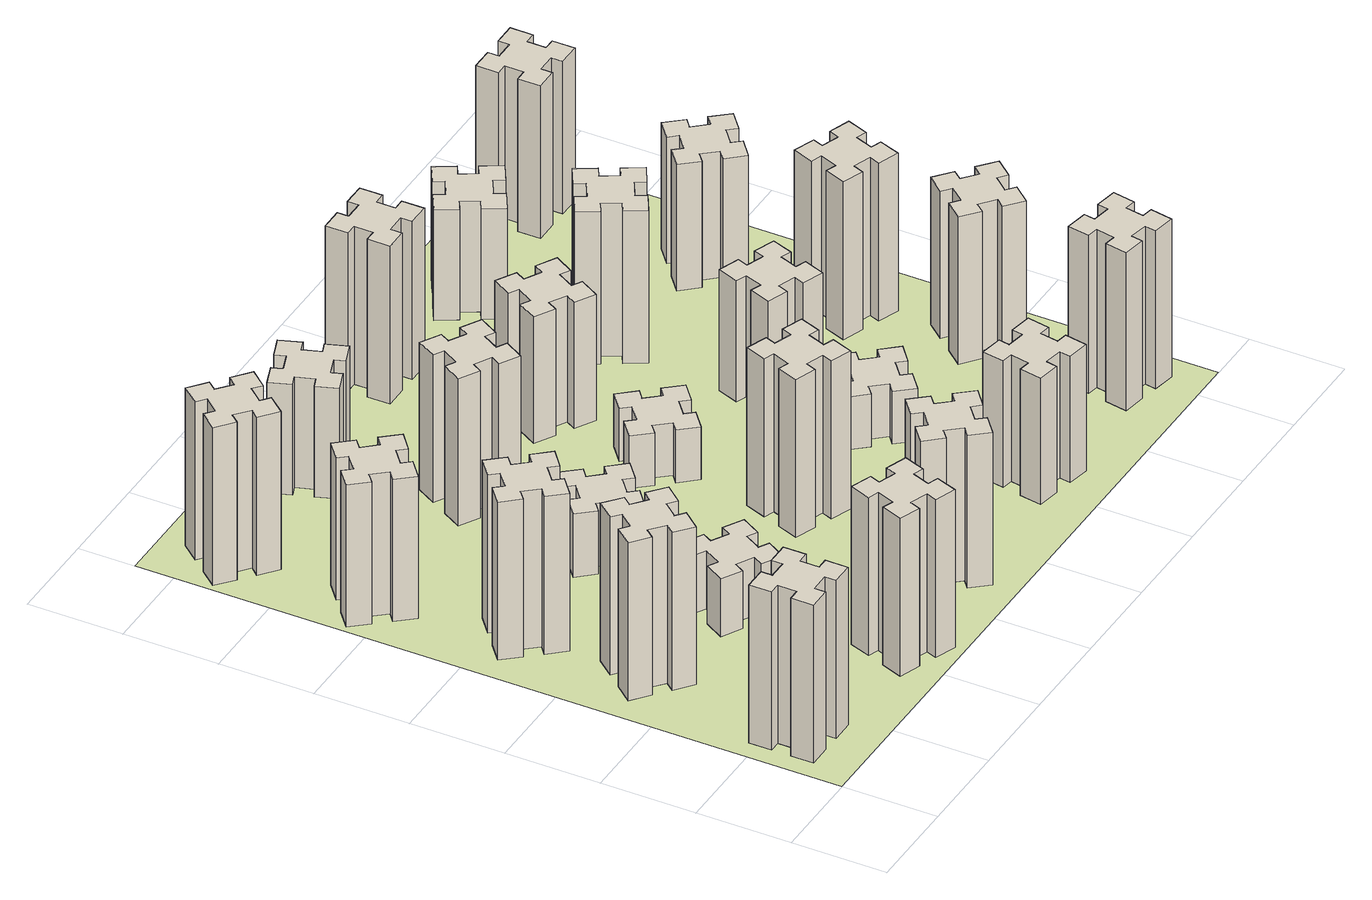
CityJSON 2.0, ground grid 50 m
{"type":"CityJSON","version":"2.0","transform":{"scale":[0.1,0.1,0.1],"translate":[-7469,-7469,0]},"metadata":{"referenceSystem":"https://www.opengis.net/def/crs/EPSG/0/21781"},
"CityObjects":{
"building1":{"type":"Building","attributes":{"class":"1000","function":"1000","usage":"1000","yearOfConstruction":2016,"roofType":"1000","measuredHeight":90,"storeysAboveGround":30,"storeysBelowGround":0},"geometry":[{"type":"Solid","lod":"1","boundaries":[[[[0,1,2,3,4,5,6,7,8,9,10,11,12,13,14,15,16,17,18,19]],[[17,16,20,21]],[[16,15,22,20]],[[15,14,23,22]],[[14,13,24,23]],[[13,12,25,24]],[[12,11,26,25]],[[11,10,27,26]],[[10,9,28,27]],[[9,8,29,28]],[[8,7,30,29]],[[7,6,31,30]],[[6,5,32,31]],[[5,4,33,32]],[[4,3,34,33]],[[3,2,35,34]],[[2,1,36,35]],[[1,0,37,36]],[[0,19,38,37]],[[19,18,39,38]],[[18,17,21,39]],[[24,25,26,27,28,29,30,31,32,33,34,35,36,37,38,39,21,20,22,23]]]]}]},
"building2":{"type":"Building","attributes":{"class":"1000","function":"1000","usage":"1000","yearOfConstruction":2016,"roofType":"1000","measuredHeight":90,"storeysAboveGround":30,"storeysBelowGround":0},"geometry":[{"type":"Solid","lod":"1","boundaries":[[[[40,41,42,43,44,45,46,47,48,49,50,51,52,53,54,55,56,57,58,59]],[[57,56,60,61]],[[56,55,62,60]],[[55,54,63,62]],[[54,53,64,63]],[[53,52,65,64]],[[52,51,66,65]],[[51,50,67,66]],[[50,49,68,67]],[[49,48,69,68]],[[48,47,70,69]],[[47,46,71,70]],[[46,45,72,71]],[[45,44,73,72]],[[44,43,74,73]],[[43,42,75,74]],[[42,41,76,75]],[[41,40,77,76]],[[40,59,78,77]],[[59,58,79,78]],[[58,57,61,79]],[[64,65,66,67,68,69,70,71,72,73,74,75,76,77,78,79,61,60,62,63]]]]}]},
"building3":{"type":"Building","attributes":{"class":"1000","function":"1000","usage":"1000","yearOfConstruction":2016,"roofType":"1000","measuredHeight":90,"storeysAboveGround":30,"storeysBelowGround":0},"geometry":[{"type":"Solid","lod":"1","boundaries":[[[[80,81,82,83,84,85,86,87,88,89,90,91,92,93,94,95,96,97,98,99]],[[97,96,100,101]],[[96,95,102,100]],[[95,94,103,102]],[[94,93,104,103]],[[93,92,105,104]],[[92,91,106,105]],[[91,90,107,106]],[[90,89,108,107]],[[89,88,109,108]],[[88,87,110,109]],[[87,86,111,110]],[[86,85,112,111]],[[85,84,113,112]],[[84,83,114,113]],[[83,82,115,114]],[[82,81,116,115]],[[81,80,117,116]],[[80,99,118,117]],[[99,98,119,118]],[[98,97,101,119]],[[104,105,106,107,108,109,110,111,112,113,114,115,116,117,118,119,101,100,102,103]]]]}]},
"building4":{"type":"Building","attributes":{"class":"1000","function":"1000","usage":"1000","yearOfConstruction":2016,"roofType":"1000","measuredHeight":81,"storeysAboveGround":30,"storeysBelowGround":0},"geometry":[{"type":"Solid","lod":"1","boundaries":[[[[120,121,122,123,124,125,126,127,128,129,130,131,132,133,134,135,136,137,138,139]],[[137,136,140,141]],[[136,135,142,140]],[[135,134,143,142]],[[134,133,144,143]],[[133,132,145,144]],[[132,131,146,145]],[[131,130,147,146]],[[130,129,148,147]],[[129,128,149,148]],[[128,127,150,149]],[[127,126,151,150]],[[126,125,152,151]],[[125,124,153,152]],[[124,123,154,153]],[[123,122,155,154]],[[122,121,156,155]],[[121,120,157,156]],[[120,139,158,157]],[[139,138,159,158]],[[138,137,141,159]],[[144,145,146,147,148,149,150,151,152,153,154,155,156,157,158,159,141,140,142,143]]]]}]},
"building5":{"type":"Building","attributes":{"class":"1000","function":"1000","usage":"1000","yearOfConstruction":2016,"roofType":"1000","measuredHeight":90,"storeysAboveGround":30,"storeysBelowGround":0},"geometry":[{"type":"Solid","lod":"1","boundaries":[[[[160,161,162,163,164,165,166,167,168,169,170,171,172,173,174,175,176,177,178,179]],[[177,176,180,181]],[[176,175,182,180]],[[175,174,183,182]],[[174,173,184,183]],[[173,172,185,184]],[[172,171,186,185]],[[171,170,187,186]],[[170,169,188,187]],[[169,168,189,188]],[[168,167,190,189]],[[167,166,191,190]],[[166,165,192,191]],[[165,164,193,192]],[[164,163,194,193]],[[163,162,195,194]],[[162,161,196,195]],[[161,160,197,196]],[[160,179,198,197]],[[179,178,199,198]],[[178,177,181,199]],[[184,185,186,187,188,189,190,191,192,193,194,195,196,197,198,199,181,180,182,183]]]]}]},
"building6":{"type":"Building","attributes":{"class":"1000","function":"1000","usage":"1000","yearOfConstruction":2016,"roofType":"1000","measuredHeight":90,"storeysAboveGround":30,"storeysBelowGround":0},"geometry":[{"type":"Solid","lod":"1","boundaries":[[[[200,201,202,203,204,205,206,207,208,209,210,211,212,213,214,215,216,217,218,219]],[[217,216,220,221]],[[216,215,222,220]],[[215,214,223,222]],[[214,213,224,223]],[[213,212,225,224]],[[212,211,226,225]],[[211,210,227,226]],[[210,209,228,227]],[[209,208,229,228]],[[208,207,230,229]],[[207,206,231,230]],[[206,205,232,231]],[[205,204,233,232]],[[204,203,234,233]],[[203,202,235,234]],[[202,201,236,235]],[[201,200,237,236]],[[200,219,238,237]],[[219,218,239,238]],[[218,217,221,239]],[[224,225,226,227,228,229,230,231,232,233,234,235,236,237,238,239,221,220,222,223]]]]}]},
"building7":{"type":"Building","attributes":{"class":"1000","function":"1000","usage":"1000","yearOfConstruction":2016,"roofType":"1000","measuredHeight":33,"storeysAboveGround":30,"storeysBelowGround":0},"geometry":[{"type":"Solid","lod":"1","boundaries":[[[[240,241,242,243,244,245,246,247,248,249,250,251,252,253,254,255,256,257,258,259]],[[257,256,260,261]],[[256,255,262,260]],[[255,254,263,262]],[[254,253,264,263]],[[253,252,265,264]],[[252,251,266,265]],[[251,250,267,266]],[[250,249,268,267]],[[249,248,269,268]],[[248,247,270,269]],[[247,246,271,270]],[[246,245,272,271]],[[245,244,273,272]],[[244,243,274,273]],[[243,242,275,274]],[[242,241,276,275]],[[241,240,277,276]],[[240,259,278,277]],[[259,258,279,278]],[[258,257,261,279]],[[264,265,266,267,268,269,270,271,272,273,274,275,276,277,278,279,261,260,262,263]]]]}]},
"building8":{"type":"Building","attributes":{"class":"1000","function":"1000","usage":"1000","yearOfConstruction":2016,"roofType":"1000","measuredHeight":36,"storeysAboveGround":30,"storeysBelowGround":0},"geometry":[{"type":"Solid","lod":"1","boundaries":[[[[280,281,282,283,284,285,286,287,288,289,290,291,292,293,294,295,296,297,298,299]],[[297,296,300,301]],[[296,295,302,300]],[[295,294,303,302]],[[294,293,304,303]],[[293,292,305,304]],[[292,291,306,305]],[[291,290,307,306]],[[290,289,308,307]],[[289,288,309,308]],[[288,287,310,309]],[[287,286,311,310]],[[286,285,312,311]],[[285,284,313,312]],[[284,283,314,313]],[[283,282,315,314]],[[282,281,316,315]],[[281,280,317,316]],[[280,299,318,317]],[[299,298,319,318]],[[298,297,301,319]],[[304,305,306,307,308,309,310,311,312,313,314,315,316,317,318,319,301,300,302,303]]]]}]},
"building9":{"type":"Building","attributes":{"class":"1000","function":"1000","usage":"1000","yearOfConstruction":2016,"roofType":"1000","measuredHeight":87,"storeysAboveGround":30,"storeysBelowGround":0},"geometry":[{"type":"Solid","lod":"1","boundaries":[[[[320,321,322,323,324,325,326,327,328,329,330,331,332,333,334,335,336,337,338,339]],[[337,336,340,341]],[[336,335,342,340]],[[335,334,343,342]],[[334,333,344,343]],[[333,332,345,344]],[[332,331,346,345]],[[331,330,347,346]],[[330,329,348,347]],[[329,328,349,348]],[[328,327,350,349]],[[327,326,351,350]],[[326,325,352,351]],[[325,324,353,352]],[[324,323,354,353]],[[323,322,355,354]],[[322,321,356,355]],[[321,320,357,356]],[[320,339,358,357]],[[339,338,359,358]],[[338,337,341,359]],[[344,345,346,347,348,349,350,351,352,353,354,355,356,357,358,359,341,340,342,343]]]]}]},
"building10":{"type":"Building","attributes":{"class":"1000","function":"1000","usage":"1000","yearOfConstruction":2016,"roofType":"1000","measuredHeight":84,"storeysAboveGround":30,"storeysBelowGround":0},"geometry":[{"type":"Solid","lod":"1","boundaries":[[[[360,361,362,363,364,365,366,367,368,369,370,371,372,373,374,375,376,377,378,379]],[[377,376,380,381]],[[376,375,382,380]],[[375,374,383,382]],[[374,373,384,383]],[[373,372,385,384]],[[372,371,386,385]],[[371,370,387,386]],[[370,369,388,387]],[[369,368,389,388]],[[368,367,390,389]],[[367,366,391,390]],[[366,365,392,391]],[[365,364,393,392]],[[364,363,394,393]],[[363,362,395,394]],[[362,361,396,395]],[[361,360,397,396]],[[360,379,398,397]],[[379,378,399,398]],[[378,377,381,399]],[[384,385,386,387,388,389,390,391,392,393,394,395,396,397,398,399,381,380,382,383]]]]}]},
"building11":{"type":"Building","attributes":{"class":"1000","function":"1000","usage":"1000","yearOfConstruction":2016,"roofType":"1000","measuredHeight":63,"storeysAboveGround":30,"storeysBelowGround":0},"geometry":[{"type":"Solid","lod":"1","boundaries":[[[[400,401,402,403,404,405,406,407,408,409,410,411,412,413,414,415,416,417,418,419]],[[417,416,420,421]],[[416,415,422,420]],[[415,414,423,422]],[[414,413,424,423]],[[413,412,425,424]],[[412,411,426,425]],[[411,410,427,426]],[[410,409,428,427]],[[409,408,429,428]],[[408,407,430,429]],[[407,406,431,430]],[[406,405,432,431]],[[405,404,433,432]],[[404,403,434,433]],[[403,402,435,434]],[[402,401,436,435]],[[401,400,437,436]],[[400,419,438,437]],[[419,418,439,438]],[[418,417,421,439]],[[424,425,426,427,428,429,430,431,432,433,434,435,436,437,438,439,421,420,422,423]]]]}]},
"building12":{"type":"Building","attributes":{"class":"1000","function":"1000","usage":"1000","yearOfConstruction":2016,"roofType":"1000","measuredHeight":90,"storeysAboveGround":30,"storeysBelowGround":0},"geometry":[{"type":"Solid","lod":"1","boundaries":[[[[440,441,442,443,444,445,446,447,448,449,450,451,452,453,454,455,456,457,458,459]],[[457,456,460,461]],[[456,455,462,460]],[[455,454,463,462]],[[454,453,464,463]],[[453,452,465,464]],[[452,451,466,465]],[[451,450,467,466]],[[450,449,468,467]],[[449,448,469,468]],[[448,447,470,469]],[[447,446,471,470]],[[446,445,472,471]],[[445,444,473,472]],[[444,443,474,473]],[[443,442,475,474]],[[442,441,476,475]],[[441,440,477,476]],[[440,459,478,477]],[[459,458,479,478]],[[458,457,461,479]],[[464,465,466,467,468,469,470,471,472,473,474,475,476,477,478,479,461,460,462,463]]]]}]},
"building13":{"type":"Building","attributes":{"class":"1000","function":"1000","usage":"1000","yearOfConstruction":2016,"roofType":"1000","measuredHeight":30,"storeysAboveGround":30,"storeysBelowGround":0},"geometry":[{"type":"Solid","lod":"1","boundaries":[[[[480,481,482,483,484,485,486,487,488,489,490,491,492,493,494,495,496,497,498,499]],[[497,496,500,501]],[[496,495,502,500]],[[495,494,503,502]],[[494,493,504,503]],[[493,492,505,504]],[[492,491,506,505]],[[491,490,507,506]],[[490,489,508,507]],[[489,488,509,508]],[[488,487,510,509]],[[487,486,511,510]],[[486,485,512,511]],[[485,484,513,512]],[[484,483,514,513]],[[483,482,515,514]],[[482,481,516,515]],[[481,480,517,516]],[[480,499,518,517]],[[499,498,519,518]],[[498,497,501,519]],[[504,505,506,507,508,509,510,511,512,513,514,515,516,517,518,519,501,500,502,503]]]]}]},
"building14":{"type":"Building","attributes":{"class":"1000","function":"1000","usage":"1000","yearOfConstruction":2016,"roofType":"1000","measuredHeight":72,"storeysAboveGround":30,"storeysBelowGround":0},"geometry":[{"type":"Solid","lod":"1","boundaries":[[[[520,521,522,523,524,525,526,527,528,529,530,531,532,533,534,535,536,537,538,539]],[[537,536,540,541]],[[536,535,542,540]],[[535,534,543,542]],[[534,533,544,543]],[[533,532,545,544]],[[532,531,546,545]],[[531,530,547,546]],[[530,529,548,547]],[[529,528,549,548]],[[528,527,550,549]],[[527,526,551,550]],[[526,525,552,551]],[[525,524,553,552]],[[524,523,554,553]],[[523,522,555,554]],[[522,521,556,555]],[[521,520,557,556]],[[520,539,558,557]],[[539,538,559,558]],[[538,537,541,559]],[[544,545,546,547,548,549,550,551,552,553,554,555,556,557,558,559,541,540,542,543]]]]}]},
"building15":{"type":"Building","attributes":{"class":"1000","function":"1000","usage":"1000","yearOfConstruction":2016,"roofType":"1000","measuredHeight":72,"storeysAboveGround":30,"storeysBelowGround":0},"geometry":[{"type":"Solid","lod":"1","boundaries":[[[[560,561,562,563,564,565,566,567,568,569,570,571,572,573,574,575,576,577,578,579]],[[577,576,580,581]],[[576,575,582,580]],[[575,574,583,582]],[[574,573,584,583]],[[573,572,585,584]],[[572,571,586,585]],[[571,570,587,586]],[[570,569,588,587]],[[569,568,589,588]],[[568,567,590,589]],[[567,566,591,590]],[[566,565,592,591]],[[565,564,593,592]],[[564,563,594,593]],[[563,562,595,594]],[[562,561,596,595]],[[561,560,597,596]],[[560,579,598,597]],[[579,578,599,598]],[[578,577,581,599]],[[584,585,586,587,588,589,590,591,592,593,594,595,596,597,598,599,581,580,582,583]]]]}]},
"building16":{"type":"Building","attributes":{"class":"1000","function":"1000","usage":"1000","yearOfConstruction":2016,"roofType":"1000","measuredHeight":90,"storeysAboveGround":30,"storeysBelowGround":0},"geometry":[{"type":"Solid","lod":"1","boundaries":[[[[600,601,602,603,604,605,606,607,608,609,610,611,612,613,614,615,616,617,618,619]],[[617,616,620,621]],[[616,615,622,620]],[[615,614,623,622]],[[614,613,624,623]],[[613,612,625,624]],[[612,611,626,625]],[[611,610,627,626]],[[610,609,628,627]],[[609,608,629,628]],[[608,607,630,629]],[[607,606,631,630]],[[606,605,632,631]],[[605,604,633,632]],[[604,603,634,633]],[[603,602,635,634]],[[602,601,636,635]],[[601,600,637,636]],[[600,619,638,637]],[[619,618,639,638]],[[618,617,621,639]],[[624,625,626,627,628,629,630,631,632,633,634,635,636,637,638,639,621,620,622,623]]]]}]},
"building17":{"type":"Building","attributes":{"class":"1000","function":"1000","usage":"1000","yearOfConstruction":2016,"roofType":"1000","measuredHeight":30,"storeysAboveGround":30,"storeysBelowGround":0},"geometry":[{"type":"Solid","lod":"1","boundaries":[[[[640,641,642,643,644,645,646,647,648,649,650,651,652,653,654,655,656,657,658,659]],[[657,656,660,661]],[[656,655,662,660]],[[655,654,663,662]],[[654,653,664,663]],[[653,652,665,664]],[[652,651,666,665]],[[651,650,667,666]],[[650,649,668,667]],[[649,648,669,668]],[[648,647,670,669]],[[647,646,671,670]],[[646,645,672,671]],[[645,644,673,672]],[[644,643,674,673]],[[643,642,675,674]],[[642,641,676,675]],[[641,640,677,676]],[[640,659,678,677]],[[659,658,679,678]],[[658,657,661,679]],[[664,665,666,667,668,669,670,671,672,673,674,675,676,677,678,679,661,660,662,663]]]]}]},
"building18":{"type":"Building","attributes":{"class":"1000","function":"1000","usage":"1000","yearOfConstruction":2016,"roofType":"1000","measuredHeight":69,"storeysAboveGround":30,"storeysBelowGround":0},"geometry":[{"type":"Solid","lod":"1","boundaries":[[[[680,681,682,683,684,685,686,687,688,689,690,691,692,693,694,695,696,697,698,699]],[[697,696,700,701]],[[696,695,702,700]],[[695,694,703,702]],[[694,693,704,703]],[[693,692,705,704]],[[692,691,706,705]],[[691,690,707,706]],[[690,689,708,707]],[[689,688,709,708]],[[688,687,710,709]],[[687,686,711,710]],[[686,685,712,711]],[[685,684,713,712]],[[684,683,714,713]],[[683,682,715,714]],[[682,681,716,715]],[[681,680,717,716]],[[680,699,718,717]],[[699,698,719,718]],[[698,697,701,719]],[[704,705,706,707,708,709,710,711,712,713,714,715,716,717,718,719,701,700,702,703]]]]}]},
"building19":{"type":"Building","attributes":{"class":"1000","function":"1000","usage":"1000","yearOfConstruction":2016,"roofType":"1000","measuredHeight":87,"storeysAboveGround":30,"storeysBelowGround":0},"geometry":[{"type":"Solid","lod":"1","boundaries":[[[[720,721,722,723,724,725,726,727,728,729,730,731,732,733,734,735,736,737,738,739]],[[737,736,740,741]],[[736,735,742,740]],[[735,734,743,742]],[[734,733,744,743]],[[733,732,745,744]],[[732,731,746,745]],[[731,730,747,746]],[[730,729,748,747]],[[729,728,749,748]],[[728,727,750,749]],[[727,726,751,750]],[[726,725,752,751]],[[725,724,753,752]],[[724,723,754,753]],[[723,722,755,754]],[[722,721,756,755]],[[721,720,757,756]],[[720,739,758,757]],[[739,738,759,758]],[[738,737,741,759]],[[744,745,746,747,748,749,750,751,752,753,754,755,756,757,758,759,741,740,742,743]]]]}]},
"building20":{"type":"Building","attributes":{"class":"1000","function":"1000","usage":"1000","yearOfConstruction":2016,"roofType":"1000","measuredHeight":90,"storeysAboveGround":30,"storeysBelowGround":0},"geometry":[{"type":"Solid","lod":"1","boundaries":[[[[760,761,762,763,764,765,766,767,768,769,770,771,772,773,774,775,776,777,778,779]],[[777,776,780,781]],[[776,775,782,780]],[[775,774,783,782]],[[774,773,784,783]],[[773,772,785,784]],[[772,771,786,785]],[[771,770,787,786]],[[770,769,788,787]],[[769,768,789,788]],[[768,767,790,789]],[[767,766,791,790]],[[766,765,792,791]],[[765,764,793,792]],[[764,763,794,793]],[[763,762,795,794]],[[762,761,796,795]],[[761,760,797,796]],[[760,779,798,797]],[[779,778,799,798]],[[778,777,781,799]],[[784,785,786,787,788,789,790,791,792,793,794,795,796,797,798,799,781,780,782,783]]]]}]},
"building21":{"type":"Building","attributes":{"class":"1000","function":"1000","usage":"1000","yearOfConstruction":2016,"roofType":"1000","measuredHeight":63,"storeysAboveGround":30,"storeysBelowGround":0},"geometry":[{"type":"Solid","lod":"1","boundaries":[[[[800,801,802,803,804,805,806,807,808,809,810,811,812,813,814,815,816,817,818,819]],[[817,816,820,821]],[[816,815,822,820]],[[815,814,823,822]],[[814,813,824,823]],[[813,812,825,824]],[[812,811,826,825]],[[811,810,827,826]],[[810,809,828,827]],[[809,808,829,828]],[[808,807,830,829]],[[807,806,831,830]],[[806,805,832,831]],[[805,804,833,832]],[[804,803,834,833]],[[803,802,835,834]],[[802,801,836,835]],[[801,800,837,836]],[[800,819,838,837]],[[819,818,839,838]],[[818,817,821,839]],[[824,825,826,827,828,829,830,831,832,833,834,835,836,837,838,839,821,820,822,823]]]]}]},
"building22":{"type":"Building","attributes":{"class":"1000","function":"1000","usage":"1000","yearOfConstruction":2016,"roofType":"1000","measuredHeight":84,"storeysAboveGround":30,"storeysBelowGround":0},"geometry":[{"type":"Solid","lod":"1","boundaries":[[[[840,841,842,843,844,845,846,847,848,849,850,851,852,853,854,855,856,857,858,859]],[[857,856,860,861]],[[856,855,862,860]],[[855,854,863,862]],[[854,853,864,863]],[[853,852,865,864]],[[852,851,866,865]],[[851,850,867,866]],[[850,849,868,867]],[[849,848,869,868]],[[848,847,870,869]],[[847,846,871,870]],[[846,845,872,871]],[[845,844,873,872]],[[844,843,874,873]],[[843,842,875,874]],[[842,841,876,875]],[[841,840,877,876]],[[840,859,878,877]],[[859,858,879,878]],[[858,857,861,879]],[[864,865,866,867,868,869,870,871,872,873,874,875,876,877,878,879,861,860,862,863]]]]}]},
"building23":{"type":"Building","attributes":{"class":"1000","function":"1000","usage":"1000","yearOfConstruction":2016,"roofType":"1000","measuredHeight":90,"storeysAboveGround":30,"storeysBelowGround":0},"geometry":[{"type":"Solid","lod":"1","boundaries":[[[[880,881,882,883,884,885,886,887,888,889,890,891,892,893,894,895,896,897,898,899]],[[897,896,900,901]],[[896,895,902,900]],[[895,894,903,902]],[[894,893,904,903]],[[893,892,905,904]],[[892,891,906,905]],[[891,890,907,906]],[[890,889,908,907]],[[889,888,909,908]],[[888,887,910,909]],[[887,886,911,910]],[[886,885,912,911]],[[885,884,913,912]],[[884,883,914,913]],[[883,882,915,914]],[[882,881,916,915]],[[881,880,917,916]],[[880,899,918,917]],[[899,898,919,918]],[[898,897,901,919]],[[904,905,906,907,908,909,910,911,912,913,914,915,916,917,918,919,901,900,902,903]]]]}]},
"building24":{"type":"Building","attributes":{"class":"1000","function":"1000","usage":"1000","yearOfConstruction":2016,"roofType":"1000","measuredHeight":72,"storeysAboveGround":30,"storeysBelowGround":0},"geometry":[{"type":"Solid","lod":"1","boundaries":[[[[920,921,922,923,924,925,926,927,928,929,930,931,932,933,934,935,936,937,938,939]],[[937,936,940,941]],[[936,935,942,940]],[[935,934,943,942]],[[934,933,944,943]],[[933,932,945,944]],[[932,931,946,945]],[[931,930,947,946]],[[930,929,948,947]],[[929,928,949,948]],[[928,927,950,949]],[[927,926,951,950]],[[926,925,952,951]],[[925,924,953,952]],[[924,923,954,953]],[[923,922,955,954]],[[922,921,956,955]],[[921,920,957,956]],[[920,939,958,957]],[[939,938,959,958]],[[938,937,941,959]],[[944,945,946,947,948,949,950,951,952,953,954,955,956,957,958,959,941,940,942,943]]]]}]},
"building25":{"type":"Building","attributes":{"class":"1000","function":"1000","usage":"1000","yearOfConstruction":2016,"roofType":"1000","measuredHeight":87,"storeysAboveGround":30,"storeysBelowGround":0},"geometry":[{"type":"Solid","lod":"1","boundaries":[[[[960,961,962,963,964,965,966,967,968,969,970,971,972,973,974,975,976,977,978,979]],[[977,976,980,981]],[[976,975,982,980]],[[975,974,983,982]],[[974,973,984,983]],[[973,972,985,984]],[[972,971,986,985]],[[971,970,987,986]],[[970,969,988,987]],[[969,968,989,988]],[[968,967,990,989]],[[967,966,991,990]],[[966,965,992,991]],[[965,964,993,992]],[[964,963,994,993]],[[963,962,995,994]],[[962,961,996,995]],[[961,960,997,996]],[[960,979,998,997]],[[979,978,999,998]],[[978,977,981,999]],[[984,985,986,987,988,989,990,991,992,993,994,995,996,997,998,999,981,980,982,983]]]]}]},
"landuse1":{"type":"LandUse","attributes":{"name":"plot1","function":"1010"},"geometry":[{"type":"MultiSurface","lod":"1","boundaries":[[[1000,1001,1002,1003]]]}]}
},
"vertices":[
[165,425,0],[165,325,0],[105,325,0],[105,205,0],[225,205,0],[225,265,0],[325,265,0],[325,205,0],[445,205,0],[445,325,0],[385,325,0],[385,425,0],[445,425,0],[445,545,0],[325,545,0],[325,485,0],[225,485,0],[225,545,0],[105,545,0],[105,425,0],[225,485,900],[225,545,900],[325,485,900],[325,545,900],[445,545,900],[445,425,900],[385,425,900],[385,325,900],[445,325,900],[445,205,900],[325,205,900],[325,265,900],[225,265,900],[225,205,900],[105,205,900],[105,325,900],[165,325,900],[165,425,900],[105,425,900],[105,545,900],
[484,1267,0],[408,1332,0],[446,1378,0],[354,1455,0],[277,1363,0],[323,1324,0],[259,1248,0],[213,1286,0],[136,1194,0],[228,1117,0],[266,1163,0],[343,1099,0],[304,1053,0],[396,976,0],[473,1068,0],[427,1106,0],[492,1183,0],[538,1144,0],[615,1236,0],[523,1313,0],[492,1183,900],[538,1144,900],[427,1106,900],[473,1068,900],[396,976,900],[304,1053,900],[343,1099,900],[266,1163,900],[228,1117,900],[136,1194,900],[213,1286,900],[259,1248,900],[323,1324,900],[277,1363,900],[354,1455,900],[446,1378,900],[408,1332,900],[484,1267,900],[523,1313,900],[615,1236,900],
[492,1888,0],[427,1964,0],[473,2003,0],[396,2095,0],[304,2018,0],[343,1972,0],[266,1907,0],[228,1953,0],[136,1876,0],[213,1784,0],[259,1823,0],[323,1746,0],[277,1708,0],[354,1616,0],[446,1693,0],[408,1739,0],[484,1803,0],[523,1757,0],[615,1834,0],[538,1926,0],[484,1803,900],[523,1757,900],[408,1739,900],[446,1693,900],[354,1616,900],[277,1708,900],[323,1746,900],[259,1823,900],[213,1784,900],[136,1876,900],[228,1953,900],[266,1907,900],[343,1972,900],[304,2018,900],[396,2095,900],[473,2003,900],[427,1964,900],[492,1888,900],[538,1926,900],[615,1834,900],
[243,2712,0],[166,2647,0],[128,2693,0],[36,2616,0],[113,2524,0],[159,2563,0],[223,2486,0],[177,2448,0],[254,2356,0],[346,2433,0],[308,2479,0],[384,2543,0],[423,2497,0],[515,2574,0],[438,2666,0],[392,2628,0],[327,2704,0],[373,2743,0],[296,2835,0],[204,2758,0],[327,2704,810],[373,2743,810],[392,2628,810],[438,2666,810],[515,2574,810],[423,2497,810],[384,2543,810],[308,2479,810],[346,2433,810],[254,2356,810],[177,2448,810],[223,2486,810],[159,2563,810],[113,2524,810],[36,2616,810],[128,2693,810],[166,2647,810],[243,2712,810],[204,2758,810],[296,2835,810],
[1029,360,0],[995,266,0],[939,287,0],[897,174,0],[1010,133,0],[1031,189,0],[1125,155,0],[1104,99,0],[1217,57,0],[1258,170,0],[1202,191,0],[1236,285,0],[1292,264,0],[1333,377,0],[1220,418,0],[1200,362,0],[1106,396,0],[1127,452,0],[1014,493,0],[973,380,0],[1106,396,900],[1127,452,900],[1200,362,900],[1220,418,900],[1333,377,900],[1292,264,900],[1236,285,900],[1202,191,900],[1258,170,900],[1217,57,900],[1104,99,900],[1125,155,900],[1031,189,900],[1010,133,900],[897,174,900],[939,287,900],[995,266,900],[1029,360,900],[973,380,900],[1014,493,900],
[384,3387,0],[308,3452,0],[346,3498,0],[254,3575,0],[177,3483,0],[223,3444,0],[159,3368,0],[113,3406,0],[36,3314,0],[128,3237,0],[166,3283,0],[243,3219,0],[204,3173,0],[296,3096,0],[373,3188,0],[327,3226,0],[392,3303,0],[438,3264,0],[515,3356,0],[423,3433,0],[392,3303,900],[438,3264,900],[327,3226,900],[373,3188,900],[296,3096,900],[204,3173,900],[243,3219,900],[166,3283,900],[128,3237,900],[36,3314,900],[113,3406,900],[159,3368,900],[223,3444,900],[177,3483,900],[254,3575,900],[346,3498,900],[308,3452,900],[384,3387,900],[423,3433,900],[515,3356,900],
[1086,1017,0],[1136,1104,0],[1188,1074,0],[1248,1178,0],[1144,1238,0],[1114,1186,0],[1027,1236,0],[1057,1288,0],[953,1348,0],[893,1244,0],[945,1214,0],[895,1127,0],[843,1157,0],[783,1053,0],[887,993,0],[917,1045,0],[1004,995,0],[974,943,0],[1078,883,0],[1138,987,0],[1004,995,330],[974,943,330],[917,1045,330],[887,993,330],[783,1053,330],[843,1157,330],[895,1127,330],[945,1214,330],[893,1244,330],[953,1348,330],[1057,1288,330],[1027,1236,330],[1114,1186,330],[1144,1238,330],[1248,1178,330],[1188,1074,330],[1136,1104,330],[1086,1017,330],[1138,987,330],[1078,883,330],
[1083,1972,0],[1006,1907,0],[968,1953,0],[876,1876,0],[953,1784,0],[999,1823,0],[1063,1746,0],[1017,1708,0],[1094,1616,0],[1186,1693,0],[1148,1739,0],[1224,1803,0],[1263,1757,0],[1355,1834,0],[1278,1926,0],[1232,1888,0],[1167,1964,0],[1213,2003,0],[1136,2095,0],[1044,2018,0],[1167,1964,360],[1213,2003,360],[1232,1888,360],[1278,1926,360],[1355,1834,360],[1263,1757,360],[1224,1803,360],[1148,1739,360],[1186,1693,360],[1094,1616,360],[1017,1708,360],[1063,1746,360],[999,1823,360],[953,1784,360],[876,1876,360],[968,1953,360],[1006,1907,360],[1083,1972,360],[1044,2018,360],[1136,2095,360],
[1639,343,0],[1703,266,0],[1657,228,0],[1734,136,0],[1826,213,0],[1788,259,0],[1864,323,0],[1903,277,0],[1995,354,0],[1918,446,0],[1872,408,0],[1807,484,0],[1853,523,0],[1776,615,0],[1684,538,0],[1723,492,0],[1646,427,0],[1608,473,0],[1516,396,0],[1593,304,0],[1646,427,870],[1608,473,870],[1723,492,870],[1684,538,870],[1776,615,870],[1853,523,870],[1807,484,870],[1872,408,870],[1918,446,870],[1995,354,870],[1903,277,870],[1864,323,870],[1788,259,870],[1826,213,870],[1734,136,870],[1657,228,870],[1703,266,870],[1639,343,870],[1593,304,870],[1516,396,870],
[1117,2525,0],[1204,2475,0],[1174,2423,0],[1278,2363,0],[1338,2467,0],[1286,2497,0],[1336,2584,0],[1388,2554,0],[1448,2658,0],[1344,2718,0],[1314,2666,0],[1227,2716,0],[1257,2768,0],[1153,2828,0],[1093,2724,0],[1145,2694,0],[1095,2607,0],[1043,2637,0],[983,2533,0],[1087,2473,0],[1095,2607,840],[1043,2637,840],[1145,2694,840],[1093,2724,840],[1153,2828,840],[1257,2768,840],[1227,2716,840],[1314,2666,840],[1344,2718,840],[1448,2658,840],[1388,2554,840],[1336,2584,840],[1286,2497,840],[1338,2467,840],[1278,2363,840],[1174,2423,840],[1204,2475,840],[1117,2525,840],[1087,2473,840],[983,2533,840],
[1025,3456,0],[931,3422,0],[910,3478,0],[797,3437,0],[839,3324,0],[895,3345,0],[929,3251,0],[873,3230,0],[914,3117,0],[1027,3159,0],[1006,3215,0],[1100,3249,0],[1120,3193,0],[1233,3234,0],[1192,3347,0],[1136,3326,0],[1102,3420,0],[1158,3440,0],[1117,3553,0],[1004,3512,0],[1102,3420,630],[1158,3440,630],[1136,3326,630],[1192,3347,630],[1233,3234,630],[1120,3193,630],[1100,3249,630],[1006,3215,630],[1027,3159,630],[914,3117,630],[873,3230,630],[929,3251,630],[895,3345,630],[839,3324,630],[797,3437,630],[910,3478,630],[931,3422,630],[1025,3456,630],[1004,3512,630],[1117,3553,630],
[1769,1300,0],[1735,1206,0],[1679,1227,0],[1637,1114,0],[1750,1073,0],[1771,1129,0],[1865,1095,0],[1844,1039,0],[1957,997,0],[1998,1110,0],[1942,1131,0],[1976,1225,0],[2032,1204,0],[2073,1317,0],[1960,1358,0],[1940,1302,0],[1846,1336,0],[1867,1392,0],[1754,1433,0],[1713,1320,0],[1846,1336,900],[1867,1392,900],[1940,1302,900],[1960,1358,900],[2073,1317,900],[2032,1204,900],[1976,1225,900],[1942,1131,900],[1998,1110,900],[1957,997,900],[1844,1039,900],[1865,1095,900],[1771,1129,900],[1750,1073,900],[1637,1114,900],[1679,1227,900],[1735,1206,900],[1769,1300,900],[1713,1320,900],[1754,1433,900],
[1972,1988,0],[1907,2064,0],[1953,2103,0],[1876,2195,0],[1784,2118,0],[1823,2072,0],[1746,2007,0],[1708,2053,0],[1616,1976,0],[1693,1884,0],[1739,1923,0],[1803,1846,0],[1757,1808,0],[1834,1716,0],[1926,1793,0],[1888,1839,0],[1964,1903,0],[2003,1857,0],[2095,1934,0],[2018,2026,0],[1964,1903,300],[2003,1857,300],[1888,1839,300],[1926,1793,300],[1834,1716,300],[1757,1808,300],[1803,1846,300],[1739,1923,300],[1693,1884,300],[1616,1976,300],[1708,2053,300],[1746,2007,300],[1823,2072,300],[1784,2118,300],[1876,2195,300],[1953,2103,300],[1907,2064,300],[1972,1988,300],[2018,2026,300],[2095,1934,300],
[2496,444,0],[2478,345,0],[2419,356,0],[2398,237,0],[2517,217,0],[2527,276,0],[2625,258,0],[2615,199,0],[2733,178,0],[2754,297,0],[2695,307,0],[2712,405,0],[2771,395,0],[2792,513,0],[2674,534,0],[2664,475,0],[2565,492,0],[2576,551,0],[2457,572,0],[2437,454,0],[2565,492,720],[2576,551,720],[2664,475,720],[2674,534,720],[2792,513,720],[2771,395,720],[2712,405,720],[2695,307,720],[2754,297,720],[2733,178,720],[2615,199,720],[2625,258,720],[2527,276,720],[2517,217,720],[2398,237,720],[2419,356,720],[2478,345,720],[2496,444,720],[2437,454,720],[2457,572,720],
[2026,2497,0],[2076,2584,0],[2128,2554,0],[2188,2658,0],[2084,2718,0],[2054,2666,0],[1967,2716,0],[1997,2768,0],[1893,2828,0],[1833,2724,0],[1885,2694,0],[1835,2607,0],[1783,2637,0],[1723,2533,0],[1827,2473,0],[1857,2525,0],[1944,2475,0],[1914,2423,0],[2018,2363,0],[2078,2467,0],[1944,2475,720],[1914,2423,720],[1857,2525,720],[1827,2473,720],[1723,2533,720],[1783,2637,720],[1835,2607,720],[1885,2694,720],[1833,2724,720],[1893,2828,720],[1997,2768,720],[1967,2716,720],[2054,2666,720],[2084,2718,720],[2188,2658,720],[2128,2554,720],[2076,2584,720],[2026,2497,720],[2078,2467,720],[2018,2363,720],
[1965,3385,0],[1965,3485,0],[2025,3485,0],[2025,3605,0],[1905,3605,0],[1905,3545,0],[1805,3545,0],[1805,3605,0],[1685,3605,0],[1685,3485,0],[1745,3485,0],[1745,3385,0],[1685,3385,0],[1685,3265,0],[1805,3265,0],[1805,3325,0],[1905,3325,0],[1905,3265,0],[2025,3265,0],[2025,3385,0],[1905,3325,900],[1905,3265,900],[1805,3325,900],[1805,3265,900],[1685,3265,900],[1685,3385,900],[1745,3385,900],[1745,3485,900],[1685,3485,900],[1685,3605,900],[1805,3605,900],[1805,3545,900],[1905,3545,900],[1905,3605,900],[2025,3605,900],[2025,3485,900],[1965,3485,900],[1965,3385,900],[2025,3385,900],[2025,3265,900],
[2563,1332,0],[2486,1267,0],[2448,1313,0],[2356,1236,0],[2433,1144,0],[2479,1183,0],[2543,1106,0],[2497,1068,0],[2574,976,0],[2666,1053,0],[2628,1099,0],[2704,1163,0],[2743,1117,0],[2835,1194,0],[2758,1286,0],[2712,1248,0],[2647,1324,0],[2693,1363,0],[2616,1455,0],[2524,1378,0],[2647,1324,300],[2693,1363,300],[2712,1248,300],[2758,1286,300],[2835,1194,300],[2743,1117,300],[2704,1163,300],[2628,1099,300],[2666,1053,300],[2574,976,300],[2497,1068,300],[2543,1106,300],[2479,1183,300],[2433,1144,300],[2356,1236,300],[2448,1313,300],[2486,1267,300],[2563,1332,300],[2524,1378,300],[2616,1455,300],
[2682,1671,0],[2716,1765,0],[2772,1744,0],[2813,1857,0],[2700,1898,0],[2680,1842,0],[2586,1876,0],[2607,1932,0],[2494,1973,0],[2453,1860,0],[2509,1840,0],[2475,1746,0],[2419,1767,0],[2377,1654,0],[2490,1613,0],[2511,1669,0],[2605,1635,0],[2584,1579,0],[2697,1537,0],[2738,1650,0],[2605,1635,690],[2584,1579,690],[2511,1669,690],[2490,1613,690],[2377,1654,690],[2419,1767,690],[2475,1746,690],[2509,1840,690],[2453,1860,690],[2494,1973,690],[2607,1932,690],[2586,1876,690],[2680,1842,690],[2700,1898,690],[2813,1857,690],[2772,1744,690],[2716,1765,690],[2682,1671,690],[2738,1650,690],[2697,1537,690],
[2607,2475,0],[2694,2525,0],[2724,2473,0],[2828,2533,0],[2768,2637,0],[2716,2607,0],[2666,2694,0],[2718,2724,0],[2658,2828,0],[2554,2768,0],[2584,2716,0],[2497,2666,0],[2467,2718,0],[2363,2658,0],[2423,2554,0],[2475,2584,0],[2525,2497,0],[2473,2467,0],[2533,2363,0],[2637,2423,0],[2525,2497,870],[2473,2467,870],[2475,2584,870],[2423,2554,870],[2363,2658,870],[2467,2718,870],[2497,2666,870],[2584,2716,870],[2554,2768,870],[2658,2828,870],[2718,2724,870],[2666,2694,870],[2716,2607,870],[2768,2637,870],[2828,2533,870],[2724,2473,870],[2694,2525,870],[2607,2475,870],[2637,2423,870],[2533,2363,870],
[3504,475,0],[3405,492,0],[3416,551,0],[3297,572,0],[3277,454,0],[3336,444,0],[3318,345,0],[3259,356,0],[3238,237,0],[3357,217,0],[3367,276,0],[3465,258,0],[3455,199,0],[3573,178,0],[3594,297,0],[3535,307,0],[3552,405,0],[3611,395,0],[3632,513,0],[3514,534,0],[3552,405,900],[3611,395,900],[3535,307,900],[3594,297,900],[3573,178,900],[3455,199,900],[3465,258,900],[3367,276,900],[3357,217,900],[3238,237,900],[3259,356,900],[3318,345,900],[3336,444,900],[3277,454,900],[3297,572,900],[3416,551,900],[3405,492,900],[3504,475,900],[3514,534,900],[3632,513,900],
[2716,3347,0],[2666,3434,0],[2718,3464,0],[2658,3568,0],[2554,3508,0],[2584,3456,0],[2497,3406,0],[2467,3458,0],[2363,3398,0],[2423,3294,0],[2475,3324,0],[2525,3237,0],[2473,3207,0],[2533,3103,0],[2637,3163,0],[2607,3215,0],[2694,3265,0],[2724,3213,0],[2828,3273,0],[2768,3377,0],[2694,3265,630],[2724,3213,630],[2607,3215,630],[2637,3163,630],[2533,3103,630],[2473,3207,630],[2525,3237,630],[2475,3324,630],[2423,3294,630],[2363,3398,630],[2467,3458,630],[2497,3406,630],[2584,3456,630],[2554,3508,630],[2658,3568,630],[2718,3464,630],[2666,3434,630],[2716,3347,630],[2768,3377,630],[2828,3273,630],
[3487,1006,0],[3552,1083,0],[3598,1044,0],[3675,1136,0],[3583,1213,0],[3544,1167,0],[3468,1232,0],[3506,1278,0],[3414,1355,0],[3337,1263,0],[3383,1224,0],[3319,1148,0],[3273,1186,0],[3196,1094,0],[3288,1017,0],[3326,1063,0],[3403,999,0],[3364,953,0],[3456,876,0],[3533,968,0],[3403,999,840],[3364,953,840],[3326,1063,840],[3288,1017,840],[3196,1094,840],[3273,1186,840],[3319,1148,840],[3383,1224,840],[3337,1263,840],[3414,1355,840],[3506,1278,840],[3468,1232,840],[3544,1167,840],[3583,1213,840],[3675,1136,840],[3598,1044,840],[3552,1083,840],[3487,1006,840],[3533,968,840],[3456,876,840],
[3420,1842,0],[3326,1876,0],[3347,1932,0],[3234,1973,0],[3193,1860,0],[3249,1840,0],[3215,1746,0],[3159,1767,0],[3117,1654,0],[3230,1613,0],[3251,1669,0],[3345,1635,0],[3324,1579,0],[3437,1537,0],[3478,1650,0],[3422,1671,0],[3456,1765,0],[3512,1744,0],[3553,1857,0],[3440,1898,0],[3456,1765,900],[3512,1744,900],[3422,1671,900],[3478,1650,900],[3437,1537,900],[3324,1579,900],[3345,1635,900],[3251,1669,900],[3230,1613,900],[3117,1654,900],[3159,1767,900],[3215,1746,900],[3249,1840,900],[3193,1860,900],[3234,1973,900],[3347,1932,900],[3326,1876,900],[3420,1842,900],[3440,1898,900],[3553,1857,900],
[3219,2463,0],[3283,2386,0],[3237,2348,0],[3314,2256,0],[3406,2333,0],[3368,2379,0],[3444,2443,0],[3483,2397,0],[3575,2474,0],[3498,2566,0],[3452,2528,0],[3387,2604,0],[3433,2643,0],[3356,2735,0],[3264,2658,0],[3303,2612,0],[3226,2547,0],[3188,2593,0],[3096,2516,0],[3173,2424,0],[3226,2547,720],[3188,2593,720],[3303,2612,720],[3264,2658,720],[3356,2735,720],[3433,2643,720],[3387,2604,720],[3452,2528,720],[3498,2566,720],[3575,2474,720],[3483,2397,720],[3444,2443,720],[3368,2379,720],[3406,2333,720],[3314,2256,720],[3237,2348,720],[3283,2386,720],[3219,2463,720],[3173,2424,720],[3096,2516,720],
[3285,3325,0],[3385,3325,0],[3385,3265,0],[3505,3265,0],[3505,3385,0],[3445,3385,0],[3445,3485,0],[3505,3485,0],[3505,3605,0],[3385,3605,0],[3385,3545,0],[3285,3545,0],[3285,3605,0],[3165,3605,0],[3165,3485,0],[3225,3485,0],[3225,3385,0],[3165,3385,0],[3165,3265,0],[3285,3265,0],[3225,3385,870],[3165,3385,870],[3225,3485,870],[3165,3485,870],[3165,3605,870],[3285,3605,870],[3285,3545,870],[3385,3545,870],[3385,3605,870],[3505,3605,870],[3505,3485,870],[3445,3485,870],[3445,3385,870],[3505,3385,870],[3505,3265,870],[3385,3265,870],[3385,3325,870],[3285,3325,870],[3285,3265,870],[3165,3265,870],
[5,3705,0],[3705,3705,0],[3705,5,0],[5,5,0]
]}
